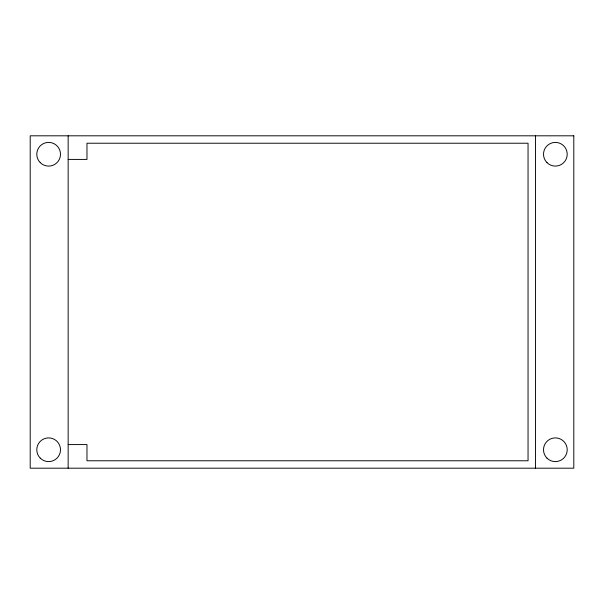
<?xml version="1.0" encoding="UTF-8"?>
<svg xmlns="http://www.w3.org/2000/svg" width="604" height="604" viewBox="0 0 604 604"><rect width="100%" height="100%" fill="white"/><g stroke="black" fill="none" stroke-linecap="round" stroke-linejoin="round"><path stroke-width="0.91" d="M68.154 159.418L86.976 159.418L86.976 143.224L528.047 143.224L528.047 460.776L86.976 460.776L86.976 444.582L68.154 444.582M535.461 135.809L535.461 468.191M68.154 135.809L68.154 468.191M573.8 135.809L30.2 135.809L30.2 468.191L573.8 468.191L573.8 135.809M40.257 162.627A11.854 11.854 0 0 0 60.09 157.312A11.854 11.854 0 0 0 45.572 142.801A11.854 11.854 0 0 0 40.257 162.627M546.982 162.627A11.854 11.854 0 0 0 566.809 157.312A11.854 11.854 0 0 0 552.29 142.801A11.854 11.854 0 0 0 546.982 162.627M546.982 458.134A11.854 11.854 0 0 0 566.809 452.819A11.854 11.854 0 0 0 552.29 438.3A11.854 11.854 0 0 0 546.982 458.134M40.257 458.134A11.854 11.854 0 0 0 60.09 452.819A11.854 11.854 0 0 0 45.572 438.3A11.854 11.854 0 0 0 40.257 458.134"/></g></svg>
